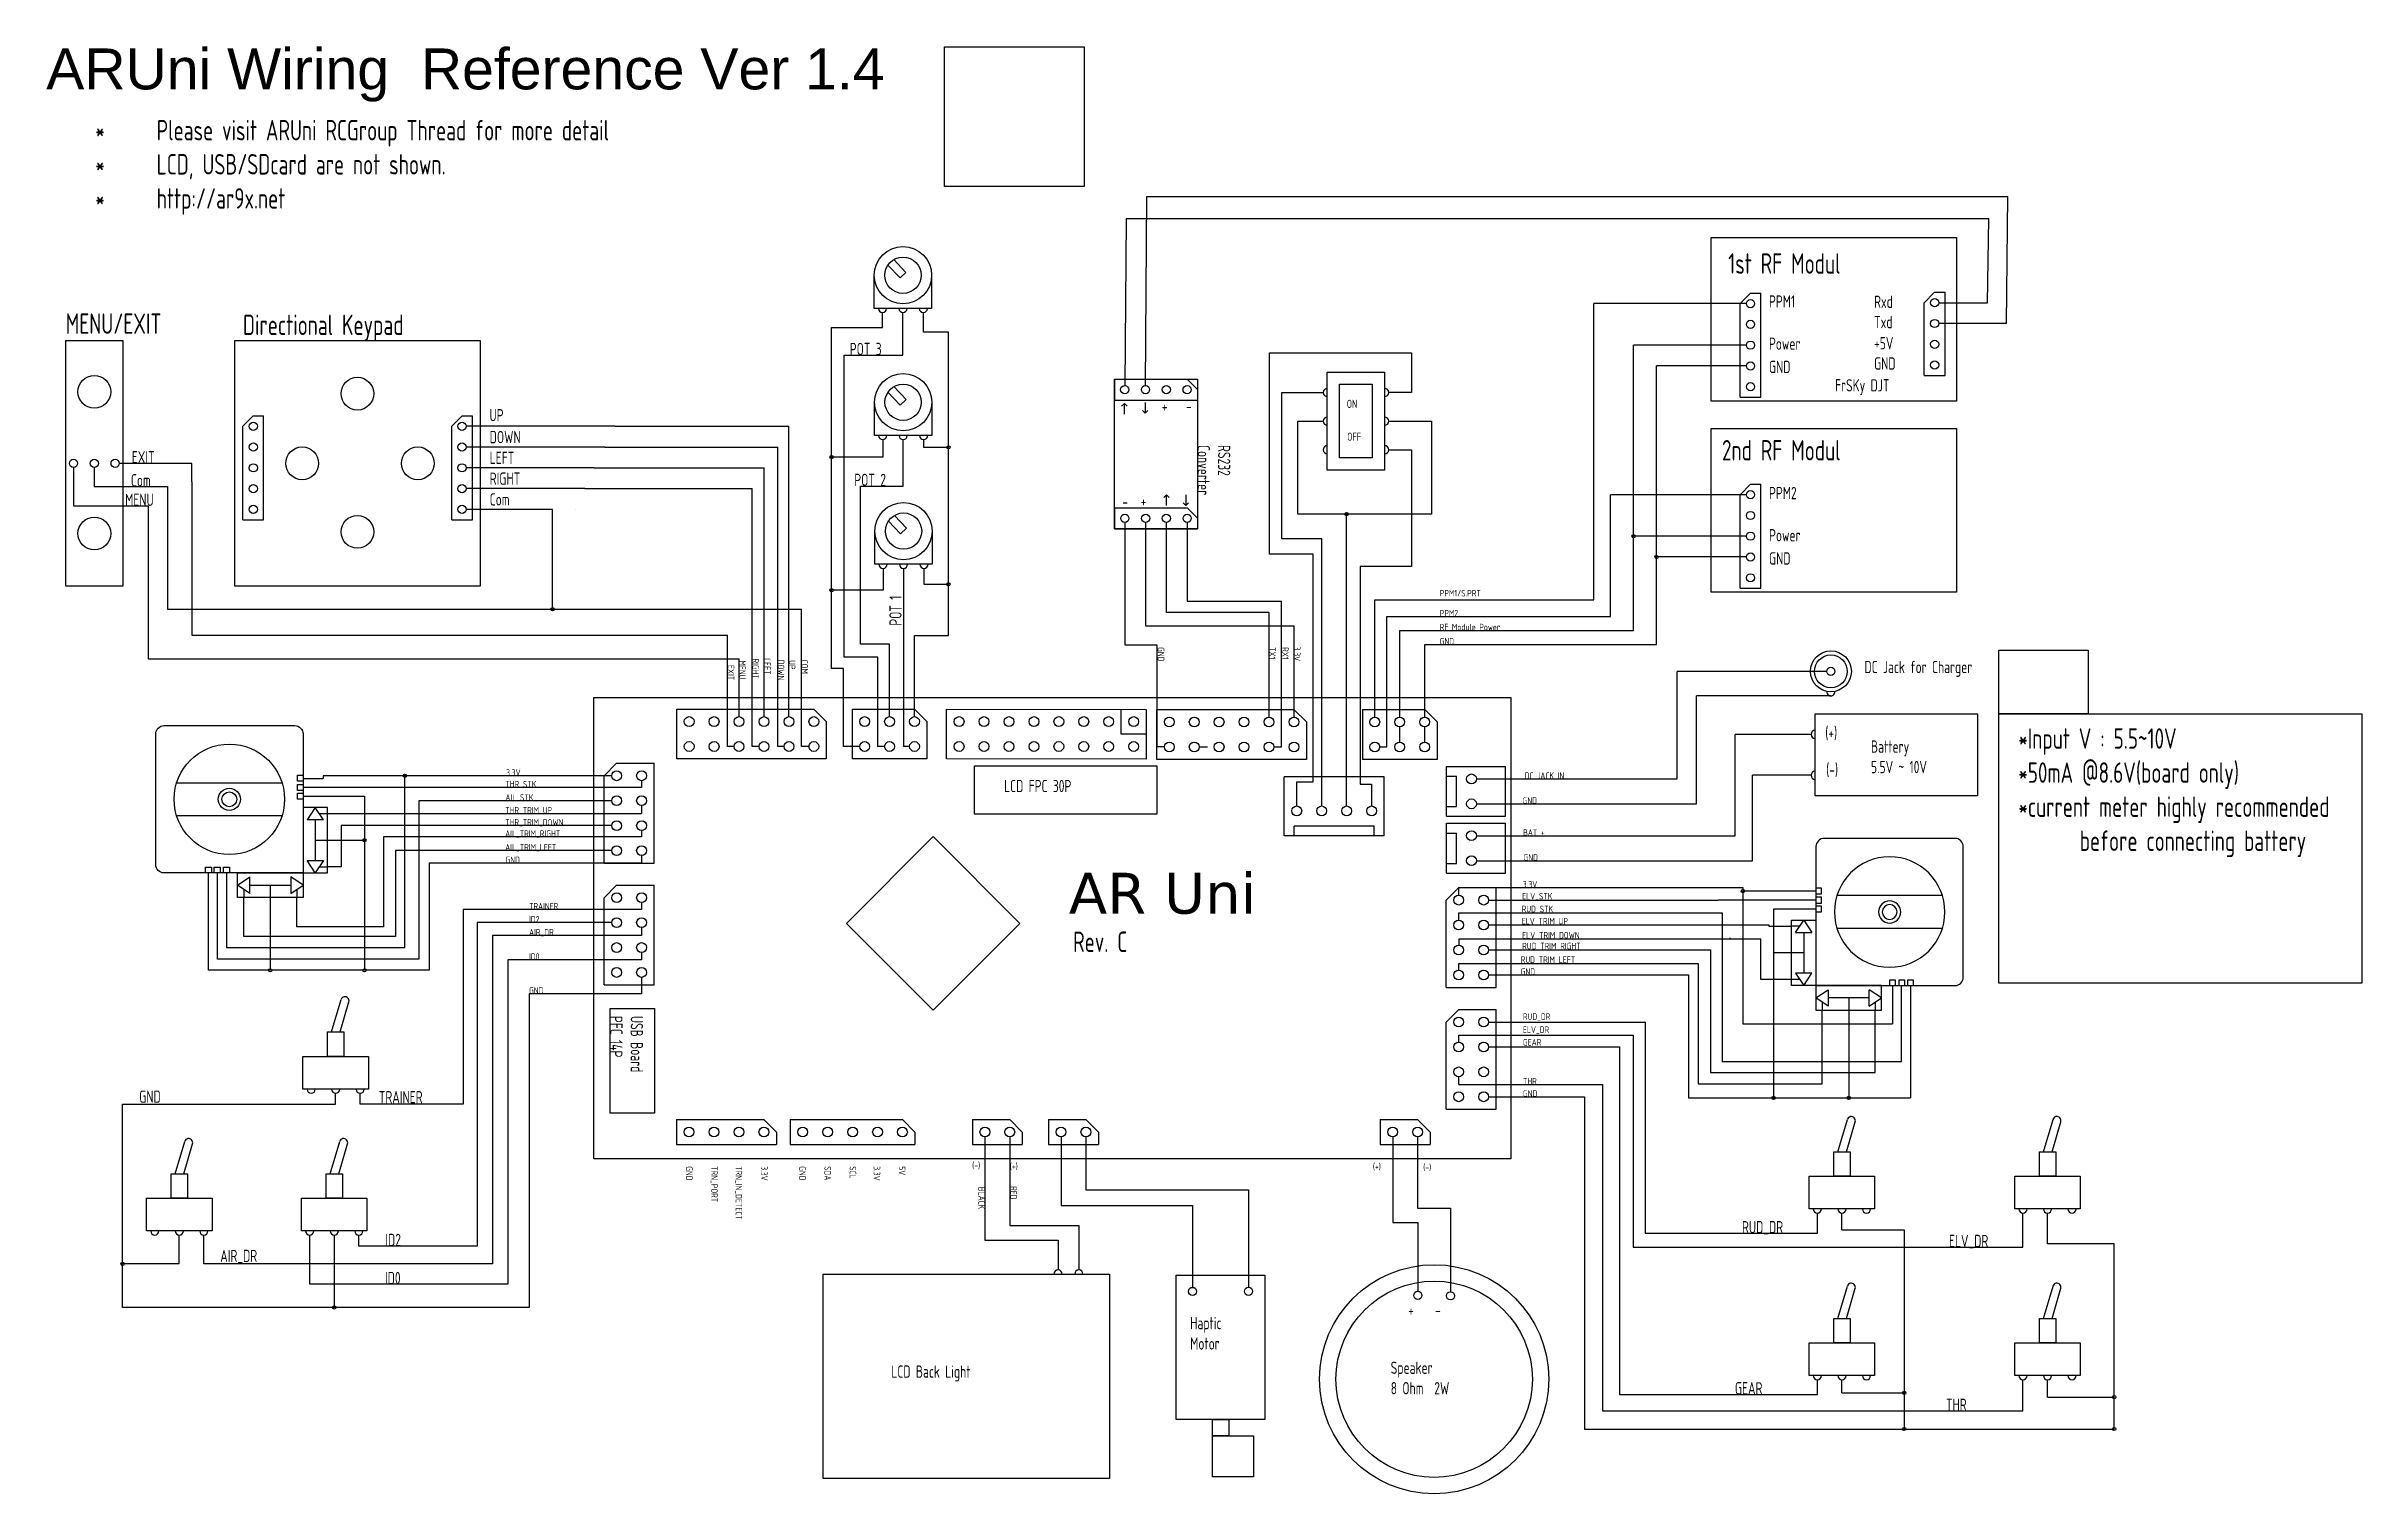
# Model space of a CAD drawing. Header units: millimetres. Extents: x -28 to 791, y -20 to 705.
# Drawn here: x 507.5 to 790.5, y 528.2 to 705.2 of the extents above.
import ezdxf

# ---------------------------------------------------------------- set-up
doc = ezdxf.new("R2010")
doc.units = ezdxf.units.MM
for name, color, linetype, lineweight in [('3.3V', 30, 'Continuous', 30), ('GND', 7, 'Continuous', 30), ('PowerLines', 1, 'Continuous', 30)]:
    doc.layers.add(name, color=color, linetype=linetype, lineweight=lineweight)
for name, color, linetype in [('Connetor', 252, 'Continuous'), ('Devices', 5, 'Continuous'), ('Labels', 170, 'Continuous'), ('PCB', 104, 'Continuous'), ('Power Switch', 252, 'Continuous'), ('Wires', 252, 'Continuous')]:
    doc.layers.add(name, color=color, linetype=linetype)
doc.styles.add('Annotative', font='arial.ttf')
doc.styles.get("Standard").update_dxf_attribs({"font": 'dim.shx', "width": 0.8})
picture_1 = doc.add_image_def('image1.jpg', size_in_pixel=(370, 370))
picture_2 = doc.add_image_def('image2.png', size_in_pixel=(600, 429))

# ---------------------------------------------------------------- blocks, each defined once
blk = doc.blocks.new('*U53')
at = {"layer": 'Connetor'}
blk.add_circle((0, 0), 0.5, dxfattribs=at)
blk = doc.blocks.new('*U54')
at = {"layer": 'Connetor', "color": 0, "linetype": 'ByBlock', "lineweight": -2}
for p in [(0, 2.54), (2.54, 2.54), (5.08, 2.54), (7.62, 2.54), (10.16, 2.54), (12.7, 2.54), (0, 0), (2.54, 0), (5.08, 0), (7.62, 0), (10.16, 0), (12.7, 0)]:
    blk.add_blockref('*U53', p, dxfattribs=at)
blk = doc.blocks.new('*U52')
blk.add_line((1.27, 0), (0, 1.27))
at = {"layer": 'Connetor'}
blk.add_lwpolyline([(1.27, 0), (1.27, -3.81), (-13.97, -3.81), (-13.97, 1.27), (0, 1.27)], dxfattribs=at)
blk.add_blockref('*U54', (-12.7, -2.54), dxfattribs=at)
blk = doc.blocks.new('header2x3')
at = {"layer": 'Connetor'}
for p, q in [((-6.35, 1.27), (-6.35, -3.81)), ((1.27, 0), (0, 1.27))]:
    blk.add_line(p, q, dxfattribs=at)
for points in [[(-6.35, 1.27), (0, 1.27)], [(1.27, 0), (1.27, -3.81), (-6.35, -3.81)]]:
    blk.add_lwpolyline(points, dxfattribs=at)
for centre in [(-5.08, 0), (-2.54, 0), (0, 0), (-5.08, -2.54), (-2.54, -2.54), (0, -2.54)]:
    blk.add_circle(centre, 0.5, dxfattribs=at)
blk = doc.blocks.new('*U8')
at = {"layer": 'Connetor'}
blk.add_circle((0, 0), 0.5, dxfattribs=at)
blk = doc.blocks.new('*U9')
at = {"layer": 'Connetor', "color": 0, "linetype": 'ByBlock', "lineweight": -2}
for p in [(0, 0), (2.54, 0), (5.08, 0), (7.62, 0), (10.16, 0)]:
    blk.add_blockref('*U8', p, dxfattribs=at)
blk = doc.blocks.new('header_5')
at = {"layer": 'Connetor'}
for p, q in [((-11.43, 1.27), (0, 1.27)), ((-11.43, 1.27), (-11.43, -1.27)), ((0, 1.27), (1.27, 0)), ((-11.43, -1.27), (1.27, -1.27)), ((1.27, 0), (1.27, -1.27))]:
    blk.add_line(p, q, dxfattribs=at)
blk.add_blockref('*U9', (-10.16, 0), dxfattribs=at)
blk = doc.blocks.new('*U14')
at = {"layer": 'Connetor'}
blk.add_circle((0, 0), 0.5, dxfattribs=at)
blk = doc.blocks.new('*U15')
at = {"layer": 'Connetor', "color": 0, "linetype": 'ByBlock', "lineweight": -2}
for p in [(0, 0), (2.54, 0)]:
    blk.add_blockref('*U14', p, dxfattribs=at)
blk = doc.blocks.new('header_2')
at = {"layer": 'Connetor'}
for p, q in [((-3.81, 1.27), (0, 1.27)), ((-3.81, 1.27), (-3.81, -1.27)), ((0, 1.27), (1.27, 0)), ((-3.81, -1.27), (1.27, -1.27)), ((1.27, 0), (1.27, -1.27))]:
    blk.add_line(p, q, dxfattribs=at)
blk.add_blockref('*U15', (-2.54, 0), dxfattribs=at)
blk = doc.blocks.new('*U11')
at = {"layer": 'Connetor'}
blk.add_circle((0, 0), 0.5, dxfattribs=at)
blk = doc.blocks.new('*U12')
at = {"layer": 'Connetor', "color": 0, "linetype": 'ByBlock', "lineweight": -2}
for p in [(0, 0), (2.54, 0), (5.08, 0), (7.62, 0)]:
    blk.add_blockref('*U11', p, dxfattribs=at)
blk = doc.blocks.new('header_4')
at = {"layer": 'Connetor'}
for p, q in [((-8.89, 1.27), (0, 1.27)), ((-8.89, 1.27), (-8.89, -1.27)), ((0, 1.27), (1.27, 0)), ((-8.89, -1.27), (1.27, -1.27)), ((1.27, 0), (1.27, -1.27))]:
    blk.add_line(p, q, dxfattribs=at)
blk.add_blockref('*U12', (-7.62, 0), dxfattribs=at)
blk = doc.blocks.new('*U5')
at = {"layer": 'Connetor'}
blk.add_circle((0, 0), 0.5, dxfattribs=at)
blk = doc.blocks.new('*U6')
at = {"layer": 'Connetor', "color": 0, "linetype": 'ByBlock', "lineweight": -2}
for p in [(0, 2.54), (2.54, 2.54), (5.08, 2.54), (7.62, 2.54), (0, 0), (2.54, 0), (5.08, 0), (7.62, 0)]:
    blk.add_blockref('*U5', p, dxfattribs=at)
blk = doc.blocks.new('header2x4')
at = {"layer": 'Connetor'}
for p, q in [((-8.89, 1.27), (0, 1.27)), ((-8.89, 1.27), (-8.89, -3.81)), ((1.27, 0), (0, 1.27)), ((1.27, 0), (1.27, -3.81)), ((-8.89, -3.81), (1.27, -3.81))]:
    blk.add_line(p, q, dxfattribs=at)
blk.add_blockref('*U6', (-7.62, -2.54), dxfattribs=at)
blk = doc.blocks.new('*U18')
at = {"layer": 'Connetor'}
blk.add_circle((0, 0), 0.5, dxfattribs=at)
blk = doc.blocks.new('*U19')
at = {"layer": 'Connetor', "color": 0, "linetype": 'ByBlock', "lineweight": -2}
for p in [(0, 2.54), (2.54, 2.54), (5.08, 2.54), (7.62, 2.54), (10.16, 2.54), (12.7, 2.54), (15.24, 2.54), (17.78, 2.54), (0, 0), (2.54, 0), (5.08, 0), (7.62, 0), (10.16, 0), (12.7, 0), (15.24, 0), (17.78, 0)]:
    blk.add_blockref('*U18', p, dxfattribs=at)
blk = doc.blocks.new('header_2x8')
at = {"layer": 'Connetor'}
for p, q in [((-19.05, 1.27), (1.27, 1.24)), ((-19.05, -3.81), (-19.05, 1.27)), ((-1.27, -1.27), (-1.27, 1.24)), ((1.27, 1.24), (1.27, -3.84)), ((1.27, -1.27), (-1.27, -1.27)), ((1.27, -3.84), (-19.05, -3.81))]:
    blk.add_line(p, q, dxfattribs=at)
blk.add_blockref('*U19', (-17.78, -2.54), dxfattribs=at)
blk = doc.blocks.new('CON_2')
at = {"layer": 'Connetor'}
for p, q in [((-2.54, -3.81), (-2.54, 1.27)), ((-2.54, 1.27), (3.46, 1.27)), ((-2.54, 0.27), (-1.54, 0.27)), ((-1.54, -2.81), (-1.54, 0.27)), ((3.46, -3.81), (3.46, 1.27)), ((-2.54, -2.81), (-1.54, -2.81)), ((-2.54, -3.81), (3.46, -3.81))]:
    blk.add_line(p, q, dxfattribs=at)
for centre in [(0, 0), (0, -2.54)]:
    blk.add_circle(centre, 0.5, dxfattribs=at)
blk = doc.blocks.new('*U22')
at = {"layer": 'Connetor'}
blk.add_circle((0, 0), 0.5, dxfattribs=at)
blk = doc.blocks.new('*U23')
at = {"layer": 'Wires', "color": 0, "linetype": 'ByBlock', "lineweight": -2}
for p in [(0, 7.62), (0, 5.08), (0, 2.54), (0, 0)]:
    blk.add_blockref('*U22', p, dxfattribs=at)
blk = doc.blocks.new('CON_4')
at = {"layer": 'Connetor'}
for p, q in [((-2.54, -1.27), (-2.54, 8.89)), ((-2.54, 8.89), (3.46, 8.89)), ((-2.54, 7.89), (-1.54, 7.89)), ((-1.54, -0.27), (-1.54, 7.89)), ((3.46, -1.27), (3.46, 8.89)), ((-2.54, -0.27), (-1.54, -0.27)), ((-2.54, -1.27), (3.46, -1.27))]:
    blk.add_line(p, q, dxfattribs=at)
at = {"layer": 'Wires'}
blk.add_blockref('*U23', (0, 0), dxfattribs=at)
blk = doc.blocks.new('key_direc')
at = {"layer": 'Devices'}
for centre in [(-12.79, 3.99), (-19.54, -4.53), (-5.41, -4.53), (-12.79, -12.91)]:
    blk.add_circle(centre, 2, dxfattribs=at)
at = {"layer": 'PCB'}
blk.add_lwpolyline([(-27.79, 10.47), (2.21, 10.47), (2.21, -19.53), (-27.79, -19.53)], close=True, dxfattribs=at)
at = {"layer": 'Connetor', "rotation": 90}
for p in [(-25.52, 0), (0, 0)]:
    blk.add_blockref('header_5', p, dxfattribs=at)
blk = doc.blocks.new('*U25')
at = {"layer": 'Connetor'}
blk.add_circle((0, 0), 0.5, dxfattribs=at)
blk = doc.blocks.new('*U26')
at = {"layer": 'PCB', "color": 0, "linetype": 'ByBlock', "lineweight": -2}
for p in [(0, 0), (2.54, 0), (5.08, 0)]:
    blk.add_blockref('*U25', p, dxfattribs=at)
blk = doc.blocks.new('key_menuexit')
at = {"layer": 'Devices'}
for centre in [(0, 8.75), (0, -8.58)]:
    blk.add_circle(centre, 2, dxfattribs=at)
at = {"layer": 'PCB'}
blk.add_lwpolyline([(-3.5, 15), (3.5, 15), (3.5, -15), (-3.5, -15)], close=True, dxfattribs=at)
blk.add_blockref('*U26', (-2.54, 0), dxfattribs=at)
blk = doc.blocks.new('*U40')
for p, q in [((-15.44, 11), (-2.56, 11)), ((-15.44, 7), (-2.56, 7)), ((0, 8), (0, 0)), ((1.5, 8), (0.5, 6.5)), ((2.5, 6.5), (0.5, 6.5)), ((2.5, 6.5), (1.5, 8)), ((1.5, 6.5), (1.5, 1.5)), ((2, 7.25), (3, 7.25)), ((1.5, 4), (3, 4)), ((1.5, 0), (0.5, 1.5)), ((0.5, 1.5), (2.5, 1.5)), ((2.5, 1.5), (1.5, 0)), ((2, 0.75), (3, 0.75)), ((-8, -1.5), (-6.5, -0.5)), ((-6.5, -2.5), (-8, -1.5)), ((-7.25, -2), (-7.25, -3)), ((-6.5, -2.5), (-6.5, -0.5)), ((-6.5, -1.5), (-1.5, -1.5)), ((-4, -1.5), (-4, -3)), ((0, -1.5), (-1.5, -0.5)), ((-1.5, -0.5), (-1.5, -2.5)), ((-1.5, -2.5), (0, -1.5)), ((-0.75, -2), (-0.75, -3))]:
    blk.add_line(p, q)
blk.add_lwpolyline([(0, 0), (-17, 0, -0.414214), (-18, 1), (-18, 17, -0.414214), (-17, 18), (-1, 18, -0.414214), (0, 17)], format="xyb", close=True)
for points in [[(-0.68, 11.2), (-0.68, 11.93), (0, 11.93), (0, 11.2)], [(-0.68, 10.09), (-0.68, 10.82), (0, 10.82), (0, 10.09)], [(-0.68, 9), (-0.68, 9.73), (0, 9.73), (0, 9)], [(0, 0), (3, 0), (3, 8), (0, 8)], [(-11.93, 0.68), (-11.2, 0.68), (-11.2, 0), (-11.93, 0)], [(-10.84, 0.68), (-10.11, 0.68), (-10.11, 0), (-10.84, 0)], [(-9.73, 0.68), (-9, 0.68), (-9, 0), (-9.73, 0)], [(0, 0), (0, -3), (-8, -3), (-8, 0)]]:
    blk.add_lwpolyline(points, close=True)
for radius in [6.75, 1.36, 0.905]:
    blk.add_circle((-9, 9), radius)
blk = doc.blocks.new('POT')
at = {"layer": 'Devices'}
for p, q in [((-0.36, -0.34), (-1.85, 1.23)), ((0.36, 0.34), (-1.12, 1.92)), ((0.36, 0.34), (-0.36, -0.34))]:
    blk.add_line(p, q, dxfattribs=at)
blk.add_lwpolyline([(3.5, 0), (3.5, -4.06), (-3.5, -4.06), (-3.5, 0)], dxfattribs=at)
for radius in [3.5, 2.22]:
    blk.add_circle((0, 0), radius, dxfattribs=at)
for centre in [(-2.5, -4.06), (0, -4.06), (2.5, -4.06)]:
    blk.add_arc(centre, 0.5, 180, 0, dxfattribs=at)
blk = doc.blocks.new('2P2D_Switch')
at = {"layer": 'Devices'}
for points in [[(-7, 12), (0, 12), (0, 0), (-7, 0)], [(-5.5, 10.5), (-1.5, 10.5), (-1.5, 1.5), (-5.5, 1.5)]]:
    blk.add_lwpolyline(points, close=True, dxfattribs=at)
for centre, start, end in [((-7, 9.5), 90, 270), ((0, 9.5), 270, 90), ((-7, 6), 90, 270), ((0, 6), 270, 90), ((-7, 2.5), 90, 270), ((0, 2.5), 270, 90)]:
    blk.add_arc(centre, 0.5, start, end, dxfattribs=at)
at = {"layer": 'Devices', "char_height": 1, "attachment_point": 1}
for s, insert in [('ON', (-4.62, 8.61)), ('OFF', (-4.57, 4.6))]:
    blk.add_mtext_dynamic_manual_height_columns(s, width=3.2809, gutter_width=12.5, heights=[0], dxfattribs=dict(at, insert=insert))
blk = doc.blocks.new('DC_Jack')
at = {"layer": 'Devices'}
blk.add_line((-0.5, 0), (-2.5, 0), dxfattribs=at)
for radius in [2.5, 2, 0.5]:
    blk.add_circle((0, 0), radius, dxfattribs=at)
blk.add_arc((0, -2.5), 0.5, 174.2608, 5.7392, dxfattribs=at)
blk = doc.blocks.new('switch_toggle')
at = {"layer": 'Devices'}
for p, q in [((-4.49, 7), (-3.33, 10.95)), ((-3.45, 7), (-2.37, 10.67))]:
    blk.add_line(p, q, dxfattribs=at)
for points in [[(-3, 4), (-5, 4), (-5, 7), (-3, 7)], [(-8, 4), (0, 4), (0, 0), (-8, 0)]]:
    blk.add_lwpolyline(points, close=True, dxfattribs=at)
for centre, start, end in [((-2.86, 10.8), 342.7983, 162.7983), ((-7, 0), 180, 0), ((-4, 0), 180, 0), ((-1, 0), 180, 0)]:
    blk.add_arc(centre, 0.5, start, end, dxfattribs=at)
blk = doc.blocks.new('hapticmotor')
at = {"layer": 'Devices'}
for points in [[(0, 17.66), (10.84, 17.66), (10.84, 0), (0, 0)], [(4.42, 0), (6.42, 0), (6.42, -2), (4.42, -2)], [(4.42, -2), (9.42, -2), (9.42, -7), (4.42, -7)]]:
    blk.add_lwpolyline(points, close=True, dxfattribs=at)
for centre in [(1.98, 15.66), (8.82, 15.68)]:
    blk.add_circle(centre, 0.5, dxfattribs=at)

msp = doc.modelspace()

# ---------------------------------------------------------------- linework, layer by layer
msp.add_lwpolyline([(746.17, 623.55), (790.52, 623.55), (790.52, 590.65), (746.17, 590.65)], close=True)
at = {"layer": '3.3V', "lineweight": 30}
for p, q in [((614.75, 670.21), (614.73, 672.63)), ((617.78, 670.21), (614.75, 670.21)), ((617.78, 633.13), (617.78, 670.21)), ((614.74, 657.11), (614.74, 656.15)), ((614.74, 656.15), (617.78, 656.15)), ((641.88, 646.97), (641.88, 634.32)), ((614.79, 641.35), (614.79, 639.41)), ((614.79, 639.41), (617.78, 639.41)), ((641.88, 634.32), (644.77, 634.32)), ((613.63, 623.22), (613.63, 633.13)), ((613.63, 633.13), (617.78, 633.13)), ((538.89, 615.68), (541.37, 615.68)), ((576.62, 615.99), (541.37, 615.99)), ((541.37, 615.99), (541.37, 615.68)), ((551.34, 594.99), (551.34, 615.99)), ((529.52, 604.12), (529.52, 594.99)), ((680.15, 601.39), (680.15, 602.32)), ((680.15, 602.32), (714.89, 602.32)), ((714.89, 602.32), (714.89, 585.66)), ((723.82, 601.9), (714.89, 601.9)), ((529.52, 594.99), (551.34, 594.99)), ((733.19, 590.34), (733.19, 585.66)), ((714.89, 585.66), (733.19, 585.66))]:
    msp.add_line(p, q, dxfattribs=at)
at = {"layer": '3.3V'}
for p, q in [((644.77, 634.32), (660.01, 634.32)), ((660.01, 634.32), (660.01, 623.17))]:
    msp.add_line(p, q, dxfattribs=at)
for centre in [(617.78, 656.15), (701.53, 645.28), (617.78, 639.41), (551.34, 615.99), (714.89, 601.9)]:
    msp.add_circle(centre, 0.2, dxfattribs=at)
at = {"layer": 'Connetor'}
for points in [[(620.97, 617.2), (643.25, 617.2), (643.25, 611.28), (620.97, 611.28)], [(576.44, 587.53), (581.87, 587.53), (581.87, 574.75), (576.44, 574.75)]]:
    msp.add_lwpolyline(points, close=True, dxfattribs=at)
at = {"layer": 'Devices'}
for p, q in [((639.29, 661.52), (638.93, 661.18)), ((639.29, 660.2), (639.29, 661.52)), ((639.29, 661.52), (639.29, 661.52)), ((639.29, 661.52), (639.61, 661.18)), ((641.82, 660.32), (641.49, 660.66)), ((641.82, 661.64), (641.82, 660.32)), ((641.82, 660.32), (642.17, 660.66)), ((641.82, 660.32), (641.82, 660.32)), ((644.45, 650.36), (644.1, 650.02)), ((644.45, 649.03), (644.45, 650.36)), ((644.45, 650.36), (644.45, 650.36)), ((644.45, 650.36), (644.77, 650.02)), ((646.78, 649.03), (646.46, 649.37)), ((646.78, 650.36), (646.78, 649.03)), ((646.78, 649.03), (647.13, 649.37)), ((646.78, 649.03), (646.78, 649.03))]:
    msp.add_line(p, q, dxfattribs=at)
for points in [[(710.99, 681.81), (740.99, 681.81), (740.99, 661.81), (710.99, 661.81)], [(710.99, 658.45), (740.99, 658.45), (740.99, 638.45), (710.99, 638.45)], [(605.3, 597.94), (615.91, 608.55), (626.51, 597.94), (615.91, 587.33)], [(602.46, 555.08), (637.46, 555.08), (637.46, 530.08), (602.46, 530.08)]]:
    msp.add_lwpolyline(points, close=True, dxfattribs=at)
at = {"layer": 'Devices', "color": 114, "lineweight": 30, "true_color": 0x139b48}
msp.add_lwpolyline([(638.06, 664.47), (648.23, 664.47), (648.23, 646.2), (638.06, 646.2)], close=True, dxfattribs=at)
at = {"layer": 'Devices', "lineweight": 30}
msp.add_lwpolyline([(723.72, 623.55), (743.55, 623.55), (743.55, 613.55), (723.72, 613.55)], close=True, dxfattribs=at)
at = {"layer": 'Devices'}
for centre, radius in [((677.15, 542.22), 14), ((677.15, 542.22), 12), ((675.15, 552.47), 0.5), ((679.15, 552.41), 0.5)]:
    msp.add_circle(centre, radius, dxfattribs=at)
for centre, start, end in [((723.72, 621.05), 90, 270), ((723.72, 616.05), 90, 270), ((631.18, 555.08), 0, 180), ((633.72, 555.08), 0, 180)]:
    msp.add_arc(centre, 0.5, start, end, dxfattribs=at)
at = {"layer": 'GND', "lineweight": 30}
for p, q in [((603.49, 629.11), (603.49, 670.79)), ((603.49, 670.79), (609.72, 670.79)), ((609.72, 670.79), (609.72, 672.63)), ((704.34, 632.04), (704.34, 666.1)), ((715.32, 666.1), (704.34, 666.1)), ((639.34, 646.97), (639.34, 632)), ((715.32, 642.74), (704.34, 642.74)), ((639.34, 632), (643.25, 632)), ((643.25, 632), (643.25, 619.52)), ((675.99, 623.17), (675.99, 632.04)), ((675.99, 632.04), (704.34, 632.04)), ((604.96, 629.11), (603.49, 629.11)), ((604.96, 619.57), (604.96, 629.11)), ((709.22, 612.57), (709.22, 625.76)), ((725.64, 625.76), (709.22, 625.76)), ((675.99, 620.12), (675.99, 621.97)), ((606.94, 619.57), (604.96, 619.57)), ((644.17, 619.52), (643.25, 619.52)), ((716.07, 605.61), (716.07, 616.05)), ((723.22, 616.05), (716.07, 616.05)), ((538.89, 613.48), (546.39, 613.48)), ((546.39, 613.48), (546.39, 592.21)), ((682.31, 612.57), (709.22, 612.57)), ((541.89, 608.12), (546.39, 608.12)), ((580.27, 606.25), (580.27, 605.32)), ((527.33, 592.21), (527.33, 604.12)), ((580.27, 605.32), (554.29, 605.32)), ((554.29, 605.32), (554.29, 592.21)), ((682.31, 605.61), (716.07, 605.61)), ((534.89, 601.12), (534.89, 592.21)), ((720.82, 594.34), (718.63, 594.34)), ((718.63, 594.34), (718.63, 576.61)), ((554.29, 592.21), (527.33, 592.21)), ((683.8, 591.65), (708.23, 591.65)), ((708.23, 591.65), (708.23, 576.61)), ((580.27, 589.35), (566.54, 589.35)), ((566.54, 589.35), (566.54, 551)), ((580.27, 591.35), (580.27, 589.35)), ((735.38, 590.34), (735.38, 576.61)), ((727.82, 587.34), (727.82, 576.61)), ((516.83, 551), (516.83, 575.86)), ((516.83, 575.86), (542.87, 575.86)), ((542.87, 575.86), (542.88, 577.18)), ((683.8, 576.75), (695.52, 576.75)), ((695.52, 576.75), (695.52, 536.13)), ((708.23, 576.61), (735.38, 576.61)), ((726.99, 560.5), (734.6, 560.5)), ((734.6, 560.5), (734.6, 536.13)), ((523.77, 556.31), (523.77, 559.84)), ((542.71, 559.84), (542.71, 551)), ((760.27, 558.76), (752.12, 558.76)), ((760.27, 536.13), (760.27, 558.76)), ((523.77, 556.31), (516.83, 556.31)), ((566.54, 551), (516.83, 551)), ((726.99, 540.55), (734.6, 540.55)), ((752.12, 540.03), (760.27, 540.03)), ((695.52, 536.13), (760.27, 536.13))]:
    msp.add_line(p, q, dxfattribs=at)
at = {"layer": 'GND'}
for p, q in [((609.74, 657.11), (609.74, 654.95)), ((609.74, 654.95), (603.49, 654.95)), ((609.79, 641.35), (609.79, 638.67)), ((609.79, 638.67), (603.49, 638.67)), ((723.82, 599.7), (718.63, 599.7)), ((718.63, 599.7), (718.63, 594.34)), ((726.99, 560.5), (726.99, 562.53)), ((752.12, 558.76), (752.12, 562.53)), ((726.99, 540.55), (726.99, 542.16)), ((752.12, 540.03), (752.12, 542.16))]:
    msp.add_line(p, q, dxfattribs=at)
for centre in [(603.49, 654.95), (704.34, 642.74), (603.49, 638.67), (546.39, 608.12), (534.89, 592.21), (546.39, 592.21), (718.63, 576.61), (727.82, 576.61), (516.83, 556.31), (542.71, 551), (734.6, 540.55), (760.27, 540.03), (734.6, 536.13), (760.27, 536.13)]:
    msp.add_circle(centre, 0.2, dxfattribs=at)
at = {"layer": 'PCB', "lineweight": 30}
msp.add_lwpolyline([(574.42, 625.57), (686.5, 625.57), (686.5, 569.17), (574.42, 569.17)], close=True, dxfattribs=at)
at = {"layer": 'Power Switch', "color": 61, "lineweight": 30, "true_color": 0xe5e878}
for p, q in [((657.01, 643.08), (657.01, 667.72)), ((657.01, 667.72), (674.38, 667.72)), ((674.38, 667.72), (674.38, 662.85)), ((674.38, 662.85), (671.59, 662.85)), ((662.35, 643.08), (657.01, 643.08)), ((662.35, 615.24), (662.35, 643.08)), ((660.36, 612.3), (660.36, 615.24)), ((660.36, 615.24), (662.35, 615.24))]:
    msp.add_line(p, q, dxfattribs=at)
at = {"layer": 'Power Switch', "color": 9, "lineweight": 30}
for p, q in [((658.51, 644.97), (658.51, 662.85)), ((658.51, 662.85), (663.59, 662.85)), ((663.4, 644.97), (658.51, 644.97)), ((663.4, 612.3), (663.4, 644.97))]:
    msp.add_line(p, q, dxfattribs=at)
at = {"layer": 'Power Switch', "color": 1, "lineweight": 30}
for p, q in [((660.47, 647.98), (660.47, 659.35)), ((660.47, 659.35), (663.59, 659.35)), ((671.59, 659.35), (676.81, 659.35)), ((676.81, 659.35), (676.81, 647.98)), ((676.81, 647.98), (660.47, 647.98)), ((666.45, 612.3), (666.45, 647.98))]:
    msp.add_line(p, q, dxfattribs=at)
at = {"layer": 'Power Switch', "color": 18, "lineweight": 30, "true_color": 0x000000}
for p, q in [((671.59, 655.85), (674.38, 655.85)), ((674.38, 655.85), (674.38, 641.58)), ((674.38, 641.58), (668.11, 641.58)), ((668.11, 641.58), (668.11, 614.98)), ((668.11, 614.98), (669.5, 614.98)), ((669.5, 614.98), (669.5, 612.3))]:
    msp.add_line(p, q, dxfattribs=at)
at = {"layer": 'Power Switch', "color": 1, "lineweight": 30}
msp.add_circle((666.45, 647.98), 0.2, dxfattribs=at)
at = {"layer": 'PowerLines', "lineweight": 30}
for p, q in [((701.53, 633.77), (701.53, 668.64)), ((715.32, 668.64), (701.53, 668.64)), ((672.94, 623.17), (672.94, 633.77)), ((672.94, 633.77), (701.53, 633.77)), ((672.94, 620.12), (672.94, 621.97))]:
    msp.add_line(p, q, dxfattribs=at)
at = {"layer": 'PowerLines', "color": 1, "lineweight": 30}
for p, q in [((706.86, 615.61), (706.86, 628.76)), ((723.14, 628.76), (706.86, 628.76)), ((713.94, 608.66), (713.94, 621.05)), ((723.22, 621.05), (713.94, 621.05)), ((682.31, 615.61), (706.86, 615.61)), ((682.31, 608.66), (713.94, 608.66))]:
    msp.add_line(p, q, dxfattribs=at)
at = {"layer": 'Wires'}
for p, q in [((641.87, 663.7), (642.04, 686.8)), ((642.04, 686.8), (747.24, 686.8)), ((747.24, 686.8), (747.07, 671.29)), ((639.5, 684.07), (639.33, 663.7)), ((744.95, 684.07), (639.5, 684.07)), ((744.78, 673.83), (744.95, 684.07)), ((696.67, 637.49), (696.67, 673.72)), ((715.32, 673.72), (696.67, 673.72)), ((738.82, 673.83), (744.78, 673.83)), ((612.22, 667.42), (612.22, 672.63)), ((747.07, 671.29), (738.82, 671.29)), ((605.05, 630.51), (605.05, 667.42)), ((605.05, 667.42), (612.22, 667.42)), ((577.03, 658.72), (558.83, 658.72)), ((577.03, 658.72), (598.28, 658.72)), ((598.28, 623.22), (598.28, 658.72)), ((612.24, 651.4), (612.24, 657.11)), ((525.28, 654.19), (516.42, 654.19)), ((525.28, 651.91), (525.28, 654.19)), ((575.8, 656.18), (558.83, 656.17)), ((575.8, 656.18), (596.92, 656.18)), ((596.92, 619.57), (596.92, 656.18)), ((510.84, 653.69), (510.84, 648.98)), ((513.38, 653.69), (513.38, 651.37)), ((513.38, 651.37), (522.31, 651.37)), ((522.31, 651.37), (522.31, 636.36)), ((525.28, 651.91), (525.28, 633.18)), ((574.49, 653.64), (558.83, 653.64)), ((573.32, 651.1), (558.83, 651.1)), ((573.32, 651.1), (593.8, 651.1)), ((574.49, 653.64), (595.24, 653.64)), ((593.8, 619.57), (593.8, 651.1)), ((595.24, 623.22), (595.24, 653.64)), ((607.04, 632.07), (607.04, 651.4)), ((607.04, 651.4), (612.24, 651.4)), ((510.84, 648.98), (519.95, 648.98)), ((519.95, 648.98), (519.95, 630.27)), ((569.39, 648.56), (558.83, 648.56)), ((569.39, 636.36), (569.39, 648.56)), ((572.15, 648.56), (572.15, 648.56)), ((698.7, 635.47), (698.7, 650.36)), ((715.32, 650.36), (698.7, 650.36)), ((644.44, 635.94), (644.42, 646.97)), ((646.96, 646.97), (646.96, 637.36)), ((612.29, 641.35), (612.29, 619.57)), ((646.96, 637.36), (658.49, 637.36)), ((658.49, 619.52), (658.49, 637.36)), ((669.9, 623.17), (669.9, 637.49)), ((669.9, 637.49), (696.67, 637.49)), ((522.31, 636.36), (569.39, 636.36)), ((569.39, 636.36), (599.81, 636.36)), ((599.81, 619.57), (599.81, 636.36)), ((656.97, 635.94), (644.44, 635.94)), ((656.97, 623.17), (656.97, 635.94)), ((671.35, 619.52), (671.35, 635.47)), ((671.35, 635.47), (698.7, 635.47)), ((525.28, 633.18), (590.79, 633.18)), ((590.79, 619.57), (590.79, 633.18)), ((610.58, 632.07), (607.04, 632.07)), ((610.58, 631.04), (610.58, 632.07)), ((519.95, 630.27), (592.19, 630.27)), ((592.19, 623.22), (592.19, 630.27)), ((609.16, 630.51), (605.05, 630.51)), ((609.16, 619.57), (609.16, 630.51)), ((610.58, 623.22), (610.58, 631.04)), ((591.59, 619.57), (590.79, 619.57)), ((594.64, 619.57), (593.8, 619.57)), ((597.68, 619.57), (596.92, 619.57)), ((600.73, 619.57), (599.81, 619.57)), ((609.98, 619.57), (609.16, 619.57)), ((613.03, 619.57), (612.29, 619.57)), ((648.42, 619.52), (649.43, 619.52)), ((657.57, 619.52), (658.49, 619.52)), ((670.5, 619.52), (671.35, 619.52)), ((580.27, 614.57), (538.89, 614.57)), ((580.27, 615.39), (580.27, 614.57)), ((541.89, 611.37), (580.27, 611.37)), ((576.62, 612.94), (553.04, 612.94)), ((553.04, 612.94), (553.04, 593.56)), ((580.27, 612.34), (580.27, 611.37)), ((576.62, 609.9), (543.54, 609.9)), ((543.54, 609.9), (543.54, 604.87)), ((580.27, 608.52), (548.73, 608.52)), ((548.73, 608.52), (548.73, 597.54)), ((580.27, 609.3), (580.27, 608.52)), ((576.62, 606.85), (550.2, 606.85)), ((550.2, 606.85), (550.2, 596.34)), ((528.42, 593.56), (528.42, 604.12)), ((543.54, 604.87), (541.89, 604.87)), ((531.64, 596.34), (531.64, 601.12)), ((538.14, 597.54), (538.14, 601.12)), ((580.27, 600.49), (580.27, 599.64)), ((683.8, 600.79), (711.87, 600.79)), ((723.82, 600.79), (711.87, 600.79)), ((548.73, 597.54), (538.14, 597.54)), ((580.27, 599.64), (558.47, 599.64)), ((558.47, 599.64), (558.47, 575.86)), ((576.62, 598.04), (560.17, 598.04)), ((560.17, 598.04), (560.17, 558.5)), ((580.27, 597.44), (580.27, 596.46)), ((680.15, 598.35), (680.15, 599.24)), ((680.15, 599.24), (712.37, 599.24)), ((683.8, 597.75), (711.67, 597.75)), ((711.67, 597.75), (714.97, 597.75)), ((712.37, 599.24), (712.37, 581.08)), ((714.97, 597.75), (718.04, 597.75)), ((718.04, 597.75), (718.04, 597.59)), ((718.04, 597.59), (720.82, 597.59)), ((550.2, 596.34), (531.64, 596.34)), ((580.27, 596.46), (562.05, 596.46)), ((562.05, 596.46), (562.05, 556.31)), ((580.27, 594.39), (580.27, 593.49)), ((680.15, 596.02), (680.15, 595.3)), ((717.08, 596.02), (680.15, 596.02)), ((683.8, 594.7), (710.92, 594.7)), ((710.92, 594.7), (710.92, 579.7)), ((713.25, 596.12), (713.37, 596.12)), ((717.08, 591.09), (717.08, 596.02)), ((553.04, 593.56), (528.42, 593.56)), ((580.27, 593.49), (563.91, 593.49)), ((563.91, 593.49), (563.91, 553.84)), ((680.15, 592.25), (680.15, 593.04)), ((680.15, 593.04), (709.41, 593.04)), ((709.41, 593.04), (709.41, 578.32)), ((720.82, 591.09), (717.08, 591.09)), ((734.29, 581.08), (734.29, 590.34)), ((683.8, 585.89), (702.94, 585.89)), ((702.94, 585.89), (702.94, 560.06)), ((724.57, 578.32), (724.57, 587.34)), ((731.07, 579.7), (731.07, 587.34)), ((680.15, 583.44), (680.15, 584.29)), ((680.15, 584.29), (701.47, 584.29)), ((701.47, 584.29), (701.47, 558.37)), ((683.8, 582.84), (699.81, 582.84)), ((699.81, 582.84), (699.81, 540.36)), ((712.37, 581.08), (734.29, 581.08)), ((680.15, 578.25), (680.15, 579.2)), ((680.15, 578.25), (697.74, 578.25)), ((697.74, 578.25), (697.74, 538.34)), ((709.41, 578.32), (724.57, 578.32)), ((710.92, 579.7), (731.07, 579.7)), ((545.88, 575.86), (545.88, 577.18)), ((558.47, 575.86), (545.88, 575.86)), ((622.23, 571.84), (622.23, 559.21)), ((625.28, 571.84), (625.28, 561.01)), ((631.54, 571.84), (631.54, 563.44)), ((634.58, 571.84), (634.58, 565.37)), ((672.08, 571.84), (672.08, 561.36)), ((675.13, 571.84), (675.13, 563.15)), ((631.54, 563.44), (647.61, 563.44)), ((634.58, 565.37), (654.45, 565.37)), ((647.61, 563.44), (647.61, 553.45)), ((654.45, 565.37), (654.45, 553.47)), ((625.28, 561.01), (633.72, 561.01)), ((633.72, 561.01), (633.72, 555.58)), ((672.08, 561.36), (675.15, 561.36)), ((675.13, 563.15), (679.15, 563.15)), ((675.15, 561.36), (675.15, 552.97)), ((679.15, 563.15), (679.15, 552.91)), ((723.99, 560.06), (723.99, 562.53)), ((749.12, 558.37), (749.12, 562.53)), ((526.77, 556.31), (526.77, 559.84)), ((539.71, 553.84), (539.71, 559.84)), ((539.71, 559.84), (539.71, 559.84)), ((545.71, 558.5), (545.71, 559.84)), ((560.17, 558.5), (545.71, 558.5)), ((622.23, 559.21), (631.18, 559.21)), ((631.18, 559.21), (631.18, 555.58)), ((701.47, 558.37), (749.12, 558.37)), ((702.94, 560.06), (723.99, 560.06)), ((562.05, 556.31), (526.77, 556.31)), ((563.91, 553.84), (539.71, 553.84)), ((723.99, 540.36), (723.99, 542.16)), ((749.12, 538.34), (749.12, 542.16)), ((697.74, 538.34), (749.12, 538.34)), ((699.81, 540.36), (723.99, 540.36))]:
    msp.add_line(p, q, dxfattribs=at)
at = {"layer": 'Wires', "lineweight": 30}
msp.add_line((715.32, 645.28), (701.53, 645.28), dxfattribs=at)
at = {"layer": 'Wires'}
msp.add_circle((569.39, 636.36), 0.2, dxfattribs=at)

# ---------------------------------------------------------------- block references
at = {"rotation": 90}
msp.add_blockref('header_4', (738.32, 673.83), dxfattribs=at)
at = {"layer": 'Connetor', "rotation": 90}
for p in [(715.82, 673.72), (715.82, 650.36)]:
    msp.add_blockref('header_5', p, dxfattribs=at)
at = {"layer": 'Connetor', "xscale": 1.2, "yscale": 1.2, "zscale": 1.2}
for name, p in [('*U52', (601.33, 622.62)), ('header2x3', (613.63, 622.62)), ('header_2x8', (640.42, 622.62)), ('*U52', (660.01, 622.57)), ('header2x3', (675.99, 622.57)), ('header_4', (595.22, 572.44)), ('header_5', (612.16, 572.44)), ('header_2', (625.28, 572.44)), ('header_2', (634.58, 572.44)), ('header_2', (675.13, 572.44))]:
    msp.add_blockref(name, p, dxfattribs=at)
at = {"layer": 'Connetor', "xscale": 1.2, "yscale": 1.2, "zscale": 1.2, "rotation": 90}
for p in [(577.22, 615.99), (577.22, 601.09), (680.15, 600.79), (680.15, 585.89)]:
    msp.add_blockref('header2x4', p, dxfattribs=at)
at = {"layer": 'Devices'}
for name, p in [('POT', (612.22, 677.19)), ('POT', (612.24, 661.66)), ('2P2D_Switch', (671.09, 653.35)), ('header_4', (646.95, 663.2)), ('POT', (612.29, 645.91)), ('header_4', (646.96, 647.47)), ('DC_Jack', (725.64, 628.76)), ('*U40', (538.89, 604.12)), ('switch_toggle', (546.88, 577.68)), ('switch_toggle', (527.77, 560.34)), ('switch_toggle', (546.71, 560.34)), ('switch_toggle', (730.99, 563.03)), ('switch_toggle', (756.12, 563.03)), ('hapticmotor', (645.63, 537.29)), ('switch_toggle', (730.99, 542.66)), ('switch_toggle', (756.12, 542.66))]:
    msp.add_blockref(name, p, dxfattribs=at)
at = {"layer": 'Devices', "lineweight": 25}
for name, p in [('key_menuexit', (513.38, 654.19)), ('key_direc', (558.33, 658.72))]:
    msp.add_blockref(name, p, dxfattribs=at)
at = {"layer": 'Devices', "xscale": 1.2, "yscale": 1.2, "zscale": 1.2}
for p in [(681.71, 615.61), (681.71, 608.66)]:
    msp.add_blockref('CON_2', p, dxfattribs=at)
at = {"layer": 'Devices', "xscale": -1}
msp.add_blockref('*U40', (723.82, 590.34), dxfattribs=at)
at = {"layer": 'Wires', "xscale": 1.2, "yscale": 1.2, "zscale": 1.2, "rotation": 90}
msp.add_blockref('CON_4', (669.5, 611.7), dxfattribs=at)

# ---------------------------------------------------------------- texts
at = {"insert": (507.5, 704.91, 296.79), "char_height": 5, "attachment_point": 1, "style": 'Annotative'}
msp.add_mtext_dynamic_manual_height_columns('ARUni Wiring  Reference Ver 1.4', width=131.636, gutter_width=12.5, heights=[0], dxfattribs=at)
at = {"char_height": 2.5, "attachment_point": 1}
for s, width, insert in [('\\pi-7.5,l12.5,t12.5;{\\Fdim|c129;*^IPlease visit ARUni RCGroup Thread for more detail\\P*^ILCD, USB/SDcard are not shown.\\P*^Ihttp://ar9x.net}', 107.0621, (508.5, 696.17, 296.79)), ('\\pi-7.5,l12.5,t12.5;{\\Fdim|c129;*Input V : 5.5~10V\\P*50mA @8.6V(board only)\\P*current meter highly recommended before connecting battery}', 45.1197, (743.55, 621.8))]:
    msp.add_mtext_dynamic_manual_height_columns(s, width=width, gutter_width=12.5, heights=[0], dxfattribs=dict(at, insert=insert))
at = {"layer": 'Labels', "attachment_point": 1}
for s, width, insert, char_height in [('{\\Fdim|c0;1st RF Modul}', 24.4086, (713.09, 679.87), 2.5), ('PPM1', 6.416, (718.07, 674.73, 890.37), 1.5), ('{\\Fdim|c129;Rxd}', 6.416, (730.92, 674.69, 890.37), 1.5), ('MENU/EXIT', 30.4042, (509.88, 672.52, 296.79), 2.5), ('Directional Keypad', 30.4042, (531.55, 672.37), 2.5), ('{\\Fdim|c129;Txd}', 6.416, (730.92, 672.21, 1780.74), 1.5), ('POT 3', 6.416, (605.72, 668.92), 1.5), ('Power', 6.416, (718.07, 669.57, 593.58), 1.5), ('{\\Fdim|c129;+5V}', 6.416, (730.92, 669.63, 2671.1), 1.5), ('GND', 6.416, (718.07, 666.73, 296.79), 1.5), ('{\\Fdim|c129;GND}', 6.416, (730.92, 667.15, 3561.47), 1.5), ('{\\Fdim|c129;FrSKy DJT}', 14.8189, (726.15, 664.48, 890.37), 1.5), ('UP', 6.416, (561.68, 660.83), 1.5), ('{\\Fdim|c129;+}', 1.5, (643.86, 661.9), 1.5), ('{\\Fdim|c129;-}', 1.5, (646.82, 661.93), 1.5), ('DOWN', 6.416, (561.71, 658.15), 1.5), ('{\\Fdim|c0;2nd RF Modul}', 30.4042, (712.33, 657.04), 2.5), ('EXIT', 6.416, (517.96, 655.69, 296.79), 1.5), ('LEFT', 6.416, (561.71, 655.61), 1.5), ('Com', 6.416, (517.85, 652.87), 1.5), ('RIGHT', 6.416, (561.71, 653.07), 1.5), ('POT 2', 6.416, (606.27, 652.92), 1.5), ('PPM2', 6.416, (718.08, 651.31, 890.37), 1.5), ('MENU', 6.416, (517.15, 650.48, 296.79), 1.5), ('Com', 6.416, (561.71, 650.53), 1.5), ('{\\Fdim|c129;-}', 1.5, (639.02, 650.24), 1.5), ('{\\Fdim|c129;+}', 1.5, (641.26, 650.32), 1.5), ('Power', 6.416, (718.08, 646.15, 593.58), 1.5), ('GND', 6.416, (718.08, 643.31, 296.79), 1.5), ('PPM1/S.PRT', 9.8854, (677.83, 638.71), 0.8), ('PPM2', 9.8854, (677.83, 636.27), 0.8), ('RF Module Power', 9.8854, (677.83, 634.57), 0.8), ('GND', 9.8854, (677.83, 632.84), 0.8), ('DC Jack for Charger', 17.6301, (729.74, 630.04, 296.79), 1.5), ('(+)', 6.416, (724.95, 621.98, 296.79), 1.5), ('Battery \\P5.5V ~ 10V', 17.6301, (730.54, 620.31, 296.79), 1.5), ('(-)', 6.416, (725.06, 617.48, 296.79), 1.5), ('THR_STK', 9.8854, (563.63, 615.37), 0.8), ('3.3V', 9.8854, (563.71, 616.79), 0.8), ('LCD F{\\Fdim|c129;P}C 30P', 16.3872, (624.58, 615.49), 1.5), ('DC JACK IN', 9.8854, (688.21, 616.41), 0.8), ('THR_TRIM_UP', 9.8854, (563.6, 612.17), 0.8), ('AIL_STK', 9.8854, (563.63, 613.74), 0.8), ('GND', 9.8854, (687.96, 613.37), 0.8), ('THR_TRIM_DOWN', 9.8854, (563.6, 610.7), 0.8), ('AIL_TRIM_RIGHT', 9.8854, (563.6, 609.32), 0.8), ('BAT +', 9.8854, (688.02, 609.46), 0.8), ('AIL_TRIM_LEFT', 9.8854, (563.6, 607.65), 0.8), ('GND', 9.8854, (563.64, 606.12), 0.8), ('GND', 9.8854, (688.08, 606.41), 0.8), ('3.3V', 9.8854, (687.98, 603.12), 0.8), ('TRAINER', 9.8854, (566.52, 600.44), 0.8), ('RUD_STK', 9.8854, (687.85, 600.11), 0.8), ('ELV_STK', 9.8854, (687.91, 601.67), 0.8), ('AIR_DR', 9.8854, (566.52, 597.26), 0.8), ('ID2', 9.8854, (566.52, 598.84), 0.8), ('ELV_TRIM_UP', 9.8854, (687.85, 598.62), 0.8), ('Rev. C', 30.4042, (633.02, 596.95, 296.79), 2.5), ('ELV_TRIM_DOWN', 9.8854, (687.91, 596.9), 0.8), ('RUD_TRIM_RIGHT', 9.8854, (687.91, 595.57), 0.8), ('ID0', 9.8854, (566.52, 594.29), 0.8), ('RUD_TRIM_LEFT', 9.8854, (687.73, 593.91), 0.8), ('GND', 9.8854, (687.73, 592.45), 0.8), ('GND', 9.8854, (566.52, 590.15), 0.8), ('RUD_DR', 9.8854, (688, 586.95), 0.8), ('ELV_DR', 9.8854, (688, 585.35), 0.8), ('GEAR', 9.8854, (688, 583.81), 0.8), ('GND', 9.8854, (518.87, 577.51), 1.5), ('TRAINER', 9.8854, (548.15, 577.45), 1.5), ('THR', 9.8854, (688, 579.05), 0.8), ('GND', 9.8854, (688, 577.55), 0.8), ('{\\Fdim|c129;(-)}', 1.4836, (620.68, 568.76), 0.8), ('{\\Fdim|c129;(+)}', 0.8, (625.28, 568.65), 0.8), ('{\\Fdim|c129;(+)}', 0.8, (669.66, 568.62), 0.8), ('{\\Fdim|c129;(-)}', 1.4836, (675.81, 568.53), 0.8), ('RUD_DR', 9.8854, (714.77, 561.56, 296.79), 1.5), ('AIR_DR', 9.8854, (528.77, 558.04), 1.5), ('ID2', 9.8854, (548.95, 560), 1.5), ('ELV_DR', 9.8854, (740.07, 559.87, 296.79), 1.5), ('ID0', 9.8854, (548.91, 555.34), 1.5), ('Haptic\\PMotor', 7.9978, (647.33, 549.83, 296.79), 1.5), ('{\\Fdim|c129;+    -}', 17.6301, (673.97, 551.4, 296.79), 1.5), ('LCD{\\Fdim|c129; }Back Light', 18.8429, (610.8, 543.9, 296.79), 1.5), ('Speaker\\P8 Ohm  2W', 17.6301, (671.84, 544.37, 296.79), 1.5), ('GEAR', 9.8854, (713.91, 541.86, 296.79), 1.5), ('THR', 9.8854, (739.7, 539.84, 296.79), 1.5)]:
    msp.add_mtext_dynamic_manual_height_columns(s, width=width, gutter_width=12.5, heights=[0], dxfattribs=dict(at, insert=insert, char_height=char_height))
for s, width, insert, char_height, rotation in [('{\\Fdim|c129;RS232\\PConverter}', 6.416, (652.23, 656.43), 1.5, 270), ('POT 1', 6.416, (610.56, 634.34), 1.5, 90), ('{\\Fdim|c129;GND}', 6.1009, (644.16, 631.72), 0.8, 270), ('{\\Fdim|c129;TX1}', 6.1009, (657.77, 631.72), 0.8, 270), ('{\\Fdim|c129;RX1}', 6.1009, (659.35, 631.71), 0.8, 270), ('{\\Fdim|c129;3.3V}', 6.1009, (660.81, 631.78), 0.8, 270), ('EXIT', 6.1009, (591.59, 629.54, -39.02), 0.8, 270), ('MENU', 6.1009, (592.99, 630.09, -39.02), 0.8, 270), ('RIGHT', 6.1009, (594.6, 630.33, -2.73), 0.8, 270), ('LEFT', 6.1009, (596.04, 630.37, -12.34), 0.8, 270), ('DOWN', 6.1009, (597.72, 630.18, -5.66), 0.8, 270), ('UP', 6.1009, (599.08, 630.13, -14.39), 0.8, 270), ('COM', 6.1009, (600.61, 630.18), 0.8, 270), ('USB Board{\\Fdim|c129;\\P}PFC 14P', 14.7333, (580.44, 586.64), 1.5, 270), ('GND', 6.1009, (586.5, 568.26), 0.8, 270), ('TRN_PORT', 6.1009, (589.58, 568.26), 0.8, 270), ('TRN_IN_DETECT', 6.1009, (592.56, 568.26), 0.8, 270), ('3.3V', 6.1009, (595.69, 568.26), 0.8, 270), ('GND', 6.1009, (600.34, 568.26), 0.8, 270), ('SDA', 6.1009, (603.42, 568.26), 0.8, 270), ('SCL', 6.1009, (606.5, 568.26), 0.8, 270), ('3.3V', 6.1009, (609.44, 568.26), 0.8, 270), ('5V', 6.1009, (612.52, 568.26), 0.8, 270), ('{\\Fdim|c129;BLACK}', 1.4836, (622.23, 565.73), 0.8, 270), ('{\\Fdim|c129;RED}', 0.8, (626.14, 565.82), 0.8, 270)]:
    msp.add_mtext_dynamic_manual_height_columns(s, width=width, gutter_width=12.5, heights=[0], dxfattribs=dict(at, insert=insert, char_height=char_height, rotation=rotation))
at = {"layer": 'Labels', "insert": (632.49, 604.14, 296.79), "char_height": 5, "attachment_point": 1, "style": 'Annotative'}
msp.add_mtext_dynamic_manual_height_columns('{\\fVerdana|b0|i0|c0|p34;AR Uni}', width=31.5815, gutter_width=12.5, heights=[0], dxfattribs=at)

# ---------------------------------------------------------------- pictures from other files: only their frames are drawn
image = msp.add_image(picture_1, insert=(617.3, 688.05), size_in_units=(17.08, 17.08))
image.dxf.flags = 7
image = msp.add_image(picture_2, insert=(746.17, 623.55), size_in_units=(10.9, 7.79))
image.dxf.flags = 7

doc.saveas('drawing.dxf')
